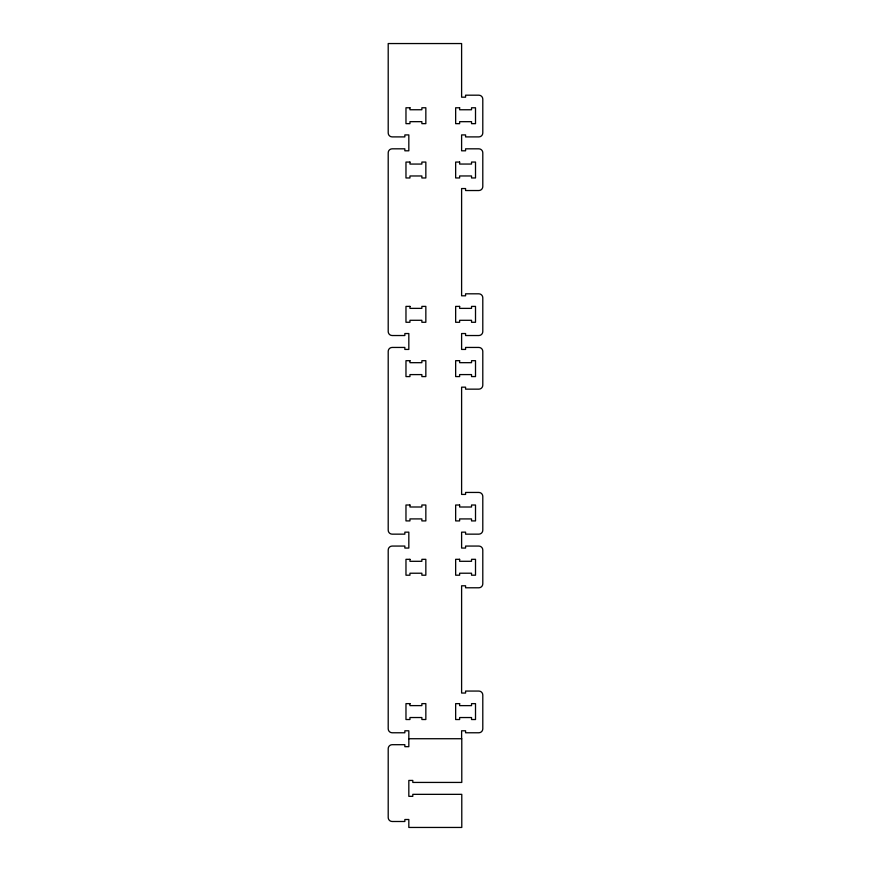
<?xml version="1.0" encoding="UTF-8"?>
<svg xmlns="http://www.w3.org/2000/svg" width="871" height="871" viewBox="0 0 871 871"><rect width="100%" height="100%" fill="white"/><g stroke="black" fill="none" stroke-linecap="round" stroke-linejoin="round"><path stroke-width="1.31" d="M408.826 738.728L461.608 738.728L461.608 730.791L465.582 730.791L465.582 732.772L478.821 732.772A3.974 3.974 0 0 0 482.795 728.798L482.795 695.036A3.974 3.974 0 0 0 478.821 691.062L465.582 691.062L465.582 693.044L461.608 693.044L461.608 585.791L465.582 585.791L465.582 587.783L478.821 587.783A3.974 3.974 0 0 0 482.795 583.81L482.795 550.037A3.974 3.974 0 0 0 478.821 546.063L465.582 546.063L465.582 548.055L461.608 548.055L461.608 532.159L465.582 532.159L465.582 534.152L478.821 534.152A3.974 3.974 0 0 0 482.795 530.178L482.795 496.416A3.974 3.974 0 0 0 478.821 492.442L465.582 492.442L465.582 494.423L461.608 494.423L461.608 387.17L465.582 387.17L465.582 389.152L478.821 389.152A3.974 3.974 0 0 0 482.795 385.178L482.795 351.416A3.974 3.974 0 0 0 478.821 347.442L465.582 347.442L465.582 349.434L461.608 349.434L461.608 333.539L465.582 333.539L465.582 335.531L478.821 335.531A3.974 3.974 0 0 0 482.795 331.557L482.795 297.784A3.974 3.974 0 0 0 478.821 293.81L465.582 293.81L465.582 295.802L461.608 295.802L461.608 188.55L465.582 188.55L465.582 190.531L478.821 190.531A3.974 3.974 0 0 0 482.795 186.557L482.795 152.795A3.974 3.974 0 0 0 478.821 148.821L465.582 148.821L465.582 150.803L461.608 150.803L461.608 134.918L465.582 134.918L465.582 136.899L478.821 136.899A3.974 3.974 0 0 0 482.795 132.925L482.795 99.163A3.974 3.974 0 0 0 478.821 95.189L465.582 95.189L465.582 97.182L461.608 97.182L461.608 43.55L388.205 43.55L388.205 132.925A3.974 3.974 0 0 0 392.179 136.899L404.852 136.899L404.852 134.918L408.826 134.918L408.826 150.803L404.852 150.803L404.852 148.821L392.179 148.821A3.974 3.974 0 0 0 388.205 152.795L388.205 331.557A3.974 3.974 0 0 0 392.179 335.531L404.852 335.531L404.852 333.539L408.826 333.539L408.826 349.434L404.852 349.434L404.852 347.442L392.179 347.442A3.974 3.974 0 0 0 388.205 351.416L388.205 530.178A3.974 3.974 0 0 0 392.179 534.152L404.852 534.152L404.852 532.159L408.826 532.159L408.826 548.055L404.852 548.055L404.852 546.063L392.179 546.063A3.974 3.974 0 0 0 388.205 550.037L388.205 728.798A3.974 3.974 0 0 0 392.179 732.772L404.852 732.772L404.852 730.791L408.826 730.791L408.826 746.676L404.852 746.676L404.852 744.694L392.135 744.694A3.974 3.974 0 0 0 388.205 748.668L388.205 817.521A3.974 3.974 0 0 0 392.179 821.495L404.852 821.495L404.852 819.502L408.826 819.502L408.826 827.45L461.782 827.45L461.782 794.341L412.8 794.341L412.8 796.334L408.826 796.334L408.826 780.438L412.8 780.438L412.8 782.43L461.782 782.43L461.782 738.728M409.947 107.764L405.973 107.764L405.973 123.649L409.947 123.649L409.947 121.668L421.869 121.668L421.869 123.649L425.843 123.649L425.843 107.764L421.869 107.764L421.869 109.746L409.947 109.746L409.947 107.764M459.627 107.775L455.653 107.775L455.653 123.66L459.627 123.66L459.627 121.679L471.538 121.679L471.538 123.66L475.512 123.66L475.512 107.775L471.538 107.775L471.538 109.757L459.627 109.757L459.627 107.775M409.947 162.071L405.973 162.071L405.973 177.967L409.947 177.967L409.947 175.975L421.869 175.975L421.869 177.967L425.843 177.967L425.843 162.071L421.869 162.071L421.869 164.064L409.947 164.064L409.947 162.071M459.627 162.06L455.653 162.06L455.653 177.956L459.627 177.956L459.627 175.964L471.538 175.964L471.538 177.956L475.512 177.956L475.512 162.06L471.538 162.06L471.538 164.053L459.627 164.053L459.627 162.06M409.947 306.385L405.973 306.385L405.973 322.27L409.947 322.27L409.947 320.288L421.869 320.288L421.869 322.27L425.843 322.27L425.843 306.385L421.869 306.385L421.869 308.367L409.947 308.367L409.947 306.385M459.627 306.396L455.653 306.396L455.653 322.281L459.627 322.281L459.627 320.299L471.538 320.299L471.538 322.281L475.512 322.281L475.512 306.396L471.538 306.396L471.538 308.378L459.627 308.378L459.627 306.396M409.947 360.692L405.973 360.692L405.973 376.588L409.947 376.588L409.947 374.595L421.869 374.595L421.869 376.588L425.843 376.588L425.843 360.692L421.869 360.692L421.869 362.684L409.947 362.684L409.947 360.692M459.627 360.681L455.653 360.681L455.653 376.577L459.627 376.577L459.627 374.584L471.538 374.584L471.538 376.577L475.512 376.577L475.512 360.681L471.538 360.681L471.538 362.674L459.627 362.674L459.627 360.681M409.947 505.006L405.973 505.006L405.973 520.902L409.947 520.902L409.947 518.909L421.869 518.909L421.869 520.902L425.843 520.902L425.843 505.006L421.869 505.006L421.869 506.998L409.947 506.998L409.947 505.006M459.627 505.017L455.653 505.017L455.653 520.912L459.627 520.912L459.627 518.92L471.538 518.92L471.538 520.912L475.512 520.912L475.512 505.017L471.538 505.017L471.538 507.009L459.627 507.009L459.627 505.017M409.947 559.324L405.973 559.324L405.973 575.208L409.947 575.208L409.947 573.227L421.869 573.227L421.869 575.208L425.843 575.208L425.843 559.324L421.869 559.324L421.869 561.305L409.947 561.305L409.947 559.324M459.627 559.313L455.653 559.313L455.653 575.198L459.627 575.198L459.627 573.216L471.538 573.216L471.538 575.198L475.512 575.198L475.512 559.313L471.538 559.313L471.538 561.294L459.627 561.294L459.627 559.313M409.947 703.626L405.973 703.626L405.973 719.522L409.947 719.522L409.947 717.53L421.869 717.53L421.869 719.522L425.843 719.522L425.843 703.626L421.869 703.626L421.869 705.619L409.947 705.619L409.947 703.626M459.627 703.637L455.653 703.637L455.653 719.533L459.627 719.533L459.627 717.541L471.538 717.541L471.538 719.533L475.512 719.533L475.512 703.637L471.538 703.637L471.538 705.63L459.627 705.63L459.627 703.637"/></g></svg>
